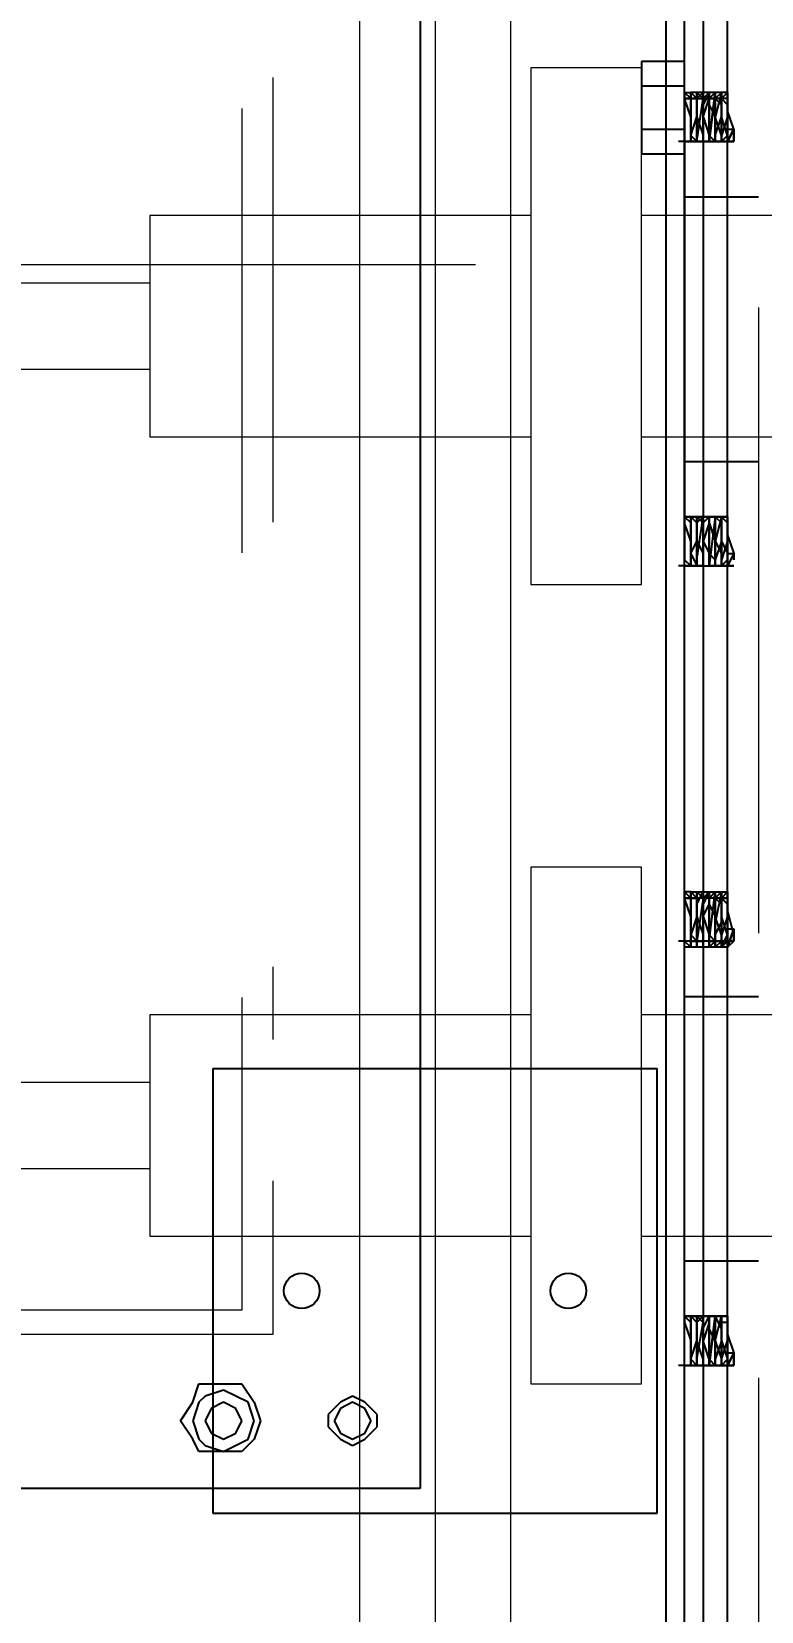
# Model space of a CAD drawing. Header units: metres. Extents: x 529524 to 529977, y 2674144 to 2674419.
# Drawn here: x 529756.6925 to 529756.8567, y 2674299.6794 to 2674300.0347 of the extents above; entities that cross this region are included whole.
import ezdxf

# ---------------------------------------------------------------- set-up
doc = ezdxf.new("R2010")
doc.units = ezdxf.units.M
doc.linetypes.add('CENTER2', pattern=[1.125, 0.75, -0.125, 0.125, -0.125])
doc.linetypes.add('PDF_IMPORT', pattern=[1, 0.8, -0.2])
doc.layers.add('IDT', color=7, linetype='Continuous')
doc.layers.add('MMS Block Numbering', color=7, linetype='Continuous')
doc.styles.add('Adani Regular', font='Adani Regular.ttf')

# ---------------------------------------------------------------- blocks, each defined once
blk = doc.blocks.new('IDT')
at = {"layer": 'IDT', "color": 0, "linetype": 'CENTER2', "lineweight": 0, "ltscale": 500}
blk.add_line((16.70803310315731, 10.36062258859727), (16.70803310315731, 14.23018017940024), dxfattribs=at)
blk.add_line((16.70803310315731, 10.36062258859727), (16.70803310315731, 14.23018017940024), dxfattribs=at)
at = {"layer": 'IDT', "color": 0, "lineweight": 0}
for p, q in [((16.72503310315713, 10.36062258859727), (16.72503310315713, 14.23018017940024)), ((16.72503310315713, 10.36062258859727), (16.72503310315713, 14.23018017940024)), ((16.69103310315748, 10.36062258859727), (16.69103310315748, 13.10362258859652)), ((16.69103310315748, 10.36062258859727), (16.69103310315748, 13.10362258859652))]:
    blk.add_line(p, q, dxfattribs=at)
at = {"layer": 'IDT', "color": 0, "lineweight": 25}
for p, q in [((16.64220870293528, 13.75164378777674), (16.64220870293528, 12.43073513703428)), ((16.64774130461345, 12.43073513703428), (16.64774130461345, 13.75164378777674)), ((16.65604020713116, 13.75164378777674), (16.65604020713116, 12.43073513703428)), ((16.6560406681813, 13.75164378777674), (16.6560406681813, 12.43073513703428)), ((16.6518907558723, 13.63684230294791), (16.6518907558723, 12.66172125711171)), ((16.71136622391649, 12.50127580843525), (16.71136622391649, 13.05176967544628)), ((16.71136622391649, 13.05176967544628), (16.95065124651163, 13.05176967544628)), ((16.74871128524617, 13.04070447208926), (16.75147758608571, 13.04347077292834)), ((16.75562703734457, 13.04347077292834), (16.75009443566594, 13.04070447208926)), ((16.75147758608571, 13.04347077292834), (16.75562703734457, 13.04347077292834)), ((16.75977648860342, 13.0420876225088), (16.75562703734457, 13.04347077292834)), ((16.75562703734457, 13.04347077292834), (16.76115963902274, 13.04347077292834)), ((16.76115963902274, 13.04347077292834), (16.76254278944251, 13.04070447208926)), ((16.72381457769305, 13.04070447208926), (16.72104827685396, 13.03793817124995)), ((16.72381457769305, 13.04070447208926), (16.72104827685396, 13.03793817124995)), ((16.72658087853213, 13.0420876225088), (16.72381457769305, 13.04070447208926)), ((16.72658087853213, 13.0420876225088), (16.72381457769305, 13.04070447208926)), ((16.72658087853213, 13.04070447208926), (16.72381457769305, 13.03932132166949)), ((16.72658087853213, 13.04070447208926), (16.72381457769305, 13.03932132166949)), ((16.72934717937167, 13.04070447208926), (16.72658087853213, 13.0420876225088)), ((16.72934717937167, 13.04070447208926), (16.72658087853213, 13.0420876225088)), ((16.72934717937167, 13.03932132166949), (16.72658087853213, 13.04070447208926)), ((16.72934717937167, 13.03932132166949), (16.72658087853213, 13.04070447208926)), ((16.73211348021076, 13.03793817124995), (16.72934717937167, 13.04070447208926)), ((16.73211348021076, 13.03793817124995), (16.72934717937167, 13.04070447208926)), ((16.7473281348264, 13.03655502083041), (16.74871128524617, 13.04070447208926)), ((16.75009443566594, 13.04070447208926), (16.74871128524617, 13.03655502083041)), ((16.75562703734457, 13.04070447208926), (16.75286073650503, 13.03932132166949)), ((16.75562703734457, 13.04070447208926), (16.75286073650503, 13.03932132166949)), ((16.75839333818365, 13.03932132166949), (16.75562703734457, 13.04070447208926)), ((16.75839333818365, 13.03932132166949), (16.75562703734457, 13.04070447208926)), ((16.76115963902274, 13.04070447208926), (16.75977648860342, 13.0420876225088)), ((16.76254278944251, 13.03655502083041), (16.76115963902274, 13.04070447208926)), ((16.76254278944251, 13.04070447208926), (16.76530909028159, 13.03655502083041)), ((16.72104827685396, 13.03793817124995), (16.72104827685396, 13.03517187041064)), ((16.72104827685396, 13.03793817124995), (16.72104827685396, 13.03517187041064)), ((16.72381457769305, 13.03932132166949), (16.72243142727328, 13.03655502083041)), ((16.72381457769305, 13.03932132166949), (16.72243142727328, 13.03655502083041)), ((16.72243142727328, 13.03655502083041), (16.72381457769305, 13.03378871999109)), ((16.72243142727328, 13.03655502083041), (16.72381457769305, 13.03378871999109)), ((16.73073032979099, 13.03655502083041), (16.72934717937167, 13.03932132166949)), ((16.73073032979099, 13.03655502083041), (16.72934717937167, 13.03932132166949)), ((16.72934717937167, 13.03378871999109), (16.73073032979099, 13.03655502083041)), ((16.72934717937167, 13.03378871999109), (16.73073032979099, 13.03655502083041)), ((16.73211348021076, 13.03517187041064), (16.73211348021076, 13.03793817124995)), ((16.73211348021076, 13.03517187041064), (16.73211348021076, 13.03793817124995)), ((16.74871128524617, 13.03240556957132), (16.7473281348264, 13.03655502083041)), ((16.74871128524617, 13.03655502083041), (16.75009443566594, 13.03240556957132)), ((16.75286073650503, 13.03932132166949), (16.75147758608571, 13.03655502083041)), ((16.75286073650503, 13.03932132166949), (16.75147758608571, 13.03655502083041)), ((16.75147758608571, 13.03655502083041), (16.75286073650503, 13.03378871999109)), ((16.75147758608571, 13.03655502083041), (16.75286073650503, 13.03378871999109)), ((16.75977648860342, 13.03655502083041), (16.75839333818365, 13.03932132166949)), ((16.75977648860342, 13.03655502083041), (16.75839333818365, 13.03932132166949)), ((16.75839333818365, 13.03378871999109), (16.75977648860342, 13.03655502083041)), ((16.75839333818365, 13.03378871999109), (16.75977648860342, 13.03655502083041)), ((16.76115963902274, 13.03240556957132), (16.76254278944251, 13.03655502083041)), ((16.76530909028159, 13.03655502083041), (16.76254278944251, 13.03240556957132)), ((16.72104827685396, 13.03517187041064), (16.72381457769305, 13.03240556957132)), ((16.72104827685396, 13.03517187041064), (16.72381457769305, 13.03240556957132)), ((16.72381457769305, 13.03378871999109), (16.72658087853213, 13.03240556957132)), ((16.72381457769305, 13.03378871999109), (16.72658087853213, 13.03240556957132)), ((16.72658087853213, 13.03240556957132), (16.72934717937167, 13.03378871999109)), ((16.72658087853213, 13.03240556957132), (16.72934717937167, 13.03378871999109)), ((16.72934717937167, 13.03240556957132), (16.73211348021076, 13.03517187041064)), ((16.72934717937167, 13.03240556957132), (16.73211348021076, 13.03517187041064)), ((16.75286073650503, 13.03378871999109), (16.75562703734457, 13.03240556957132)), ((16.75286073650503, 13.03378871999109), (16.75562703734457, 13.03240556957132)), ((16.75562703734457, 13.03240556957132), (16.75839333818365, 13.03378871999109)), ((16.75562703734457, 13.03240556957132), (16.75839333818365, 13.03378871999109)), ((16.6518907558723, 13.03102241915178), (16.6518907558723, 13.02134036621453)), ((16.72381457769305, 13.03240556957132), (16.72658087853213, 13.03102241915178)), ((16.72381457769305, 13.03240556957132), (16.72658087853213, 13.03102241915178)), ((16.72658087853213, 13.03102241915178), (16.72934717937167, 13.03240556957132)), ((16.72658087853213, 13.03102241915178), (16.72934717937167, 13.03240556957132)), ((16.75147758608571, 13.02825611831247), (16.74871128524617, 13.03240556957132)), ((16.75009443566594, 13.03240556957132), (16.75562703734457, 13.02963926873224)), ((16.75562703734457, 13.02963926873224), (16.75977648860342, 13.03102241915178)), ((16.75977648860342, 13.03102241915178), (16.76115963902274, 13.03240556957132)), ((16.76254278944251, 13.03240556957132), (16.76115963902274, 13.02825611831247)), ((16.75562703734457, 13.02825611831247), (16.75147758608571, 13.02825611831247)), ((16.76115963902274, 13.02825611831247), (16.75562703734457, 13.02825611831247)), ((16.64635815419413, 13.02410666705362), (16.64082555251551, 13.02410666705362)), ((16.64082555251551, 13.02410666705362), (16.64220870293528, 13.02410666705362)), ((16.64220870293528, 13.02410666705362), (16.64082555251551, 13.02134036621453)), ((16.64082555251551, 13.02134036621453), (16.64082555251551, 13.02410666705362)), ((16.64082555251551, 13.02410666705362), (16.64082555251551, 13.02134036621453)), ((16.64082555251551, 13.02134036621453), (16.64220870293528, 13.02410666705362)), ((16.64359185335459, 13.02410666705362), (16.64220870293528, 13.02410666705362)), ((16.64220870293528, 13.02410666705362), (16.64635815419413, 13.02410666705362)), ((16.64220870293528, 13.0130414636966), (16.64220870293528, 13.02410666705362)), ((16.64220870293528, 13.02410666705362), (16.64220870293528, 13.01442461411636)), ((16.64220870293528, 13.0130414636966), (16.64220870293528, 13.02410666705362)), ((16.64220870293528, 13.02272351663407), (16.64220870293528, 13.02410666705362)), ((16.64220870293528, 13.02410666705362), (16.64220870293528, 13.01442461411636)), ((16.64220870293528, 13.02410666705362), (16.64220870293528, 13.0130414636966)), ((16.64220870293528, 13.02272351663407), (16.64359185335459, 13.02410666705362)), ((16.64359185335459, 13.02410666705362), (16.64220870293528, 13.02410666705362)), ((16.64220870293528, 13.02410666705362), (16.64359185335459, 13.02410666705362)), ((16.64359185335459, 13.02272351663407), (16.64220870293528, 13.01857406537522)), ((16.64359185335459, 13.01857406537522), (16.64220870293528, 13.02272351663407)), ((16.64220870293528, 13.0130414636966), (16.64220870293528, 13.02272351663407)), ((16.64497500377436, 13.02410666705362), (16.64359185335459, 13.02410666705362)), ((16.64359185335459, 13.01442461411636), (16.64359185335459, 13.02410666705362)), ((16.64359185335459, 13.02410666705362), (16.64359185335459, 13.01580776453591)), ((16.64359185335459, 13.0130414636966), (16.64359185335459, 13.02410666705362)), ((16.64359185335459, 13.02410666705362), (16.64359185335459, 13.02272351663407)), ((16.64359185335459, 13.02272351663407), (16.64359185335459, 13.02410666705362)), ((16.64359185335459, 13.02410666705362), (16.64359185335459, 13.01442461411636)), ((16.64359185335459, 13.02410666705362), (16.64359185335459, 13.0130414636966)), ((16.64497500377436, 13.02410666705362), (16.64359185335459, 13.02410666705362)), ((16.64359185335459, 13.02410666705362), (16.64497500377436, 13.02410666705362)), ((16.64497500377436, 13.01857406537522), (16.64359185335459, 13.02272351663407)), ((16.64359185335459, 13.01857406537522), (16.64497500377436, 13.02272351663407)), ((16.64635815419413, 13.02410666705362), (16.64497500377436, 13.02410666705362)), ((16.64497500377436, 13.0130414636966), (16.64497500377436, 13.02410666705362)), ((16.64497500377436, 13.02410666705362), (16.64497500377436, 13.01857406537522)), ((16.64635815419413, 13.02410666705362), (16.64497500377436, 13.0130414636966)), ((16.64497500377436, 13.0130414636966), (16.64497500377436, 13.02410666705362)), ((16.64497500377436, 13.02410666705362), (16.64497500377436, 13.01857406537522)), ((16.64635815419413, 13.02272351663407), (16.64497500377436, 13.02410666705362)), ((16.64497500377436, 13.02410666705362), (16.64497500377436, 13.01442461411636)), ((16.64497500377436, 13.02272351663407), (16.64497500377436, 13.02410666705362)), ((16.64497500377436, 13.02410666705362), (16.64497500377436, 13.0130414636966)), ((16.64497500377436, 13.0130414636966), (16.64635815419413, 13.02410666705362)), ((16.64635815419413, 13.02410666705362), (16.64497500377436, 13.02410666705362)), ((16.64497500377436, 13.02410666705362), (16.64635815419413, 13.02410666705362)), ((16.65050760545299, 13.02410666705362), (16.64635815419413, 13.02410666705362)), ((16.64635815419413, 13.01442461411636), (16.64635815419413, 13.02410666705362)), ((16.64635815419413, 13.02410666705362), (16.64635815419413, 13.02272351663407)), ((16.64635815419413, 13.0130414636966), (16.64635815419413, 13.02410666705362)), ((16.64635815419413, 13.02410666705362), (16.64635815419413, 13.0130414636966)), ((16.64774130461345, 13.02410666705362), (16.64635815419413, 13.02410666705362)), ((16.64635815419413, 13.02410666705362), (16.64774130461345, 13.02410666705362)), ((16.64635815419413, 13.02272351663407), (16.64774130461345, 13.01857406537522)), ((16.64635815419413, 13.02272351663407), (16.64635815419413, 13.01442461411636)), ((16.64635815419413, 13.01442461411636), (16.64635815419413, 13.02272351663407)), ((16.64774130461345, 13.01442461411636), (16.64774130461345, 13.02410666705362)), ((16.64774130461345, 13.02410666705362), (16.64774130461345, 13.02272351663407)), ((16.64774130461345, 13.0130414636966), (16.64774130461345, 13.02410666705362)), ((16.64774130461345, 13.02410666705362), (16.64912445503322, 13.02410666705362)), ((16.64774130461345, 13.01442461411636), (16.64774130461345, 13.02410666705362)), ((16.64774130461345, 13.02410666705362), (16.64774130461345, 13.01580776453591)), ((16.64774130461345, 13.01857406537522), (16.64774130461345, 13.02410666705362)), ((16.64774130461345, 13.02410666705362), (16.64774130461345, 13.0130414636966)), ((16.64912445503322, 13.02410666705362), (16.64774130461345, 13.02410666705362)), ((16.64774130461345, 13.02410666705362), (16.64912445503322, 13.02410666705362)), ((16.64774130461345, 13.02410666705362), (16.64912445503322, 13.02410666705362)), ((16.64912445503322, 13.02272351663407), (16.64774130461345, 13.01442461411636)), ((16.64774130461345, 13.02272351663407), (16.64912445503322, 13.01857406537522)), ((16.64912445503322, 13.0130414636966), (16.64912445503322, 13.02410666705362)), ((16.64912445503322, 13.02410666705362), (16.65050760545299, 13.02410666705362)), ((16.64912445503322, 13.02410666705362), (16.65050760545299, 13.02410666705362)), ((16.64912445503322, 13.01442461411636), (16.64912445503322, 13.02410666705362)), ((16.64912445503322, 13.02410666705362), (16.64912445503322, 13.0130414636966)), ((16.64912445503322, 13.01442461411636), (16.64912445503322, 13.02410666705362)), ((16.64912445503322, 13.02410666705362), (16.64912445503322, 13.0130414636966)), ((16.64912445503322, 13.0130414636966), (16.64912445503322, 13.02410666705362)), ((16.64912445503322, 13.02410666705362), (16.65050760545299, 13.02272351663407)), ((16.65050760545299, 13.02410666705362), (16.64912445503322, 13.02410666705362)), ((16.64912445503322, 13.02410666705362), (16.65050760545299, 13.02410666705362)), ((16.65050760545299, 13.02272351663407), (16.64912445503322, 13.01857406537522)), ((16.65050760545299, 13.01442461411636), (16.65050760545299, 13.02410666705362)), ((16.65050760545299, 13.02410666705362), (16.65050760545299, 13.0130414636966)), ((16.65050760545299, 13.0130414636966), (16.65050760545299, 13.02410666705362)), ((16.65050760545299, 13.02410666705362), (16.65050760545299, 13.02272351663407)), ((16.65050760545299, 13.02410666705362), (16.6518907558723, 13.02410666705362)), ((16.6518907558723, 13.02410666705362), (16.65050760545299, 13.02410666705362)), ((16.65050760545299, 13.02410666705362), (16.6518907558723, 13.02410666705362)), ((16.65050760545299, 13.01857406537522), (16.65050760545299, 13.02410666705362)), ((16.65050760545299, 13.02410666705362), (16.65050760545299, 13.0130414636966)), ((16.65050760545299, 13.01442461411636), (16.65050760545299, 13.02410666705362)), ((16.65050760545299, 13.02410666705362), (16.6518907558723, 13.02410666705362)), ((16.65050760545299, 13.02272351663407), (16.65050760545299, 13.01442461411636)), ((16.6518907558723, 13.02410666705362), (16.6518907558723, 13.0130414636966)), ((16.6518907558723, 13.02410666705362), (16.65327390629207, 13.02410666705362)), ((16.64082555251551, 13.02134036621453), (16.64220870293528, 13.02134036621453)), ((16.64220870293528, 13.01719091495545), (16.64082555251551, 13.02134036621453)), ((16.64220870293528, 13.01857406537522), (16.64220870293528, 13.0130414636966)), ((16.64497500377436, 13.01857406537522), (16.64359185335459, 13.0130414636966)), ((16.64359185335459, 13.01442461411636), (16.64359185335459, 13.01857406537522)), ((16.64359185335459, 13.0130414636966), (16.64359185335459, 13.01857406537522)), ((16.64497500377436, 13.01857406537522), (16.64635815419413, 13.01580776453591)), ((16.64497500377436, 13.0130414636966), (16.64497500377436, 13.01857406537522)), ((16.64635815419413, 13.01442461411636), (16.64774130461345, 13.01857406537522)), ((16.64774130461345, 13.01857406537522), (16.64774130461345, 13.0130414636966)), ((16.64912445503322, 13.01857406537522), (16.64912445503322, 13.0130414636966)), ((16.64912445503322, 13.01857406537522), (16.64912445503322, 13.01442461411636)), ((16.6518907558723, 13.01442461411636), (16.65050760545299, 13.01857406537522)), ((16.6518907558723, 13.02134036621453), (16.6518907558723, 12.92175353600135)), ((16.64220870293528, 13.01442461411636), (16.64220870293528, 13.01719091495545)), ((16.64359185335459, 13.01580776453591), (16.64497500377436, 13.0130414636966)), ((16.64635815419413, 13.01580776453591), (16.64635815419413, 13.01442461411636)), ((16.64774130461345, 13.01580776453591), (16.64635815419413, 13.0130414636966)), ((16.64220870293528, 13.01442461411636), (16.64220870293528, 13.0130414636966)), ((16.64220870293528, 13.01442461411636), (16.64359185335459, 13.01442461411636)), ((16.65050760545299, 13.0130414636966), (16.64220870293528, 13.0130414636966)), ((16.64774130461345, 13.0130414636966), (16.64220870293528, 13.0130414636966)), ((16.64220870293528, 13.0130414636966), (16.64359185335459, 13.0130414636966)), ((16.64359185335459, 13.0130414636966), (16.64359185335459, 13.01442461411636)), ((16.64359185335459, 13.0130414636966), (16.64497500377436, 13.0130414636966)), ((16.64497500377436, 13.0130414636966), (16.64359185335459, 13.0130414636966)), ((16.64497500377436, 13.01442461411636), (16.64497500377436, 13.0130414636966)), ((16.64497500377436, 13.0130414636966), (16.64635815419413, 13.0130414636966)), ((16.64635815419413, 13.0130414636966), (16.64497500377436, 13.0130414636966)), ((16.64635815419413, 13.01442461411636), (16.64635815419413, 13.0130414636966)), ((16.64635815419413, 13.0130414636966), (16.64635815419413, 13.01442461411636)), ((16.64635815419413, 13.0130414636966), (16.64774130461345, 13.0130414636966)), ((16.64774130461345, 13.0130414636966), (16.64635815419413, 13.0130414636966)), ((16.64912445503322, 13.0130414636966), (16.64774130461345, 13.01442461411636)), ((16.64774130461345, 13.01442461411636), (16.64774130461345, 13.0130414636966)), ((16.64774130461345, 13.0130414636966), (16.64912445503322, 13.01442461411636)), ((16.64774130461345, 13.0130414636966), (16.65050760545299, 13.0130414636966)), ((16.64912445503322, 13.0130414636966), (16.64774130461345, 13.0130414636966)), ((16.64912445503322, 13.01442461411636), (16.64912445503322, 13.0130414636966)), ((16.65050760545299, 13.0130414636966), (16.64912445503322, 13.01442461411636)), ((16.64912445503322, 13.0130414636966), (16.65050760545299, 13.0130414636966)), ((16.65050760545299, 13.0130414636966), (16.64912445503322, 13.0130414636966)), ((16.65050760545299, 13.01442461411636), (16.6518907558723, 13.0130414636966)), ((16.6518907558723, 13.0130414636966), (16.65050760545299, 13.01442461411636)), ((16.6518907558723, 13.0130414636966), (16.65050760545299, 13.0130414636966)), ((16.65050760545299, 13.0130414636966), (16.6518907558723, 13.0130414636966)), ((16.65050760545299, 13.0130414636966), (16.6518907558723, 13.0130414636966)), ((16.6518907558723, 13.0130414636966), (16.65050760545299, 13.0130414636966)), ((16.6518907558723, 13.0130414636966), (16.6518907558723, 13.01442461411636)), ((16.6518907558723, 13.00059310992003), (16.63529295083688, 13.00059310992003)), ((16.6518907558723, 12.94111764187608), (16.63529295083688, 12.94111764187608)), ((16.64082555251551, 12.9259029872602), (16.64220870293528, 12.93005243851906)), ((16.64220870293528, 12.93005243851906), (16.64082555251551, 12.9259029872602)), ((16.64220870293528, 12.93005243851906), (16.64082555251551, 12.92866928809951)), ((16.64220870293528, 12.93005243851906), (16.64220870293528, 12.91760408474249)), ((16.64359185335459, 12.93005243851906), (16.64220870293528, 12.92728613767997)), ((16.64220870293528, 12.91760408474249), (16.64220870293528, 12.93005243851906)), ((16.64220870293528, 12.93005243851906), (16.64359185335459, 12.93005243851906)), ((16.64359185335459, 12.93005243851906), (16.64220870293528, 12.92866928809951)), ((16.64220870293528, 12.92866928809951), (16.64220870293528, 12.93005243851906)), ((16.64359185335459, 12.92728613767997), (16.64359185335459, 12.93005243851906)), ((16.64359185335459, 12.93005243851906), (16.64359185335459, 12.91760408474249)), ((16.64359185335459, 12.91760408474249), (16.64359185335459, 12.93005243851906)), ((16.64359185335459, 12.93005243851906), (16.64497500377436, 12.93005243851906)), ((16.64497500377436, 12.93005243851906), (16.64359185335459, 12.92866928809951)), ((16.64359185335459, 12.92866928809951), (16.64359185335459, 12.93005243851906)), ((16.64497500377436, 12.91760408474249), (16.64497500377436, 12.93005243851906)), ((16.64497500377436, 12.93005243851906), (16.64497500377436, 12.92866928809951)), ((16.64497500377436, 12.92866928809951), (16.64635815419413, 12.93005243851906)), ((16.64497500377436, 12.93005243851906), (16.64635815419413, 12.93005243851906)), ((16.64497500377436, 12.91760408474249), (16.64497500377436, 12.93005243851906)), ((16.64635815419413, 12.91760408474249), (16.64635815419413, 12.93005243851906)), ((16.64635815419413, 12.93005243851906), (16.64635815419413, 12.91760408474249)), ((16.64635815419413, 12.93005243851906), (16.64635815419413, 12.92866928809951)), ((16.64635815419413, 12.93005243851906), (16.64774130461345, 12.93005243851906)), ((16.64774130461345, 12.93005243851906), (16.64774130461345, 12.92866928809951)), ((16.64774130461345, 12.9203703855818), (16.64774130461345, 12.93005243851906)), ((16.64774130461345, 12.93005243851906), (16.64774130461345, 12.91898723516204)), ((16.64774130461345, 12.91760408474249), (16.64774130461345, 12.93005243851906)), ((16.64774130461345, 12.93005243851906), (16.64774130461345, 12.92866928809951)), ((16.64774130461345, 12.93005243851906), (16.64912445503322, 12.93005243851906)), ((16.64912445503322, 12.91760408474249), (16.64912445503322, 12.93005243851906)), ((16.64912445503322, 12.93005243851906), (16.64912445503322, 12.91898723516204)), ((16.64912445503322, 12.91760408474249), (16.64912445503322, 12.93005243851906)), ((16.64912445503322, 12.93005243851906), (16.64912445503322, 12.9203703855818)), ((16.64912445503322, 12.93005243851906), (16.64912445503322, 12.92866928809951)), ((16.64912445503322, 12.92866928809951), (16.64912445503322, 12.93005243851906)), ((16.64912445503322, 12.93005243851906), (16.65050760545299, 12.93005243851906)), ((16.65050760545299, 12.91898723516204), (16.65050760545299, 12.93005243851906)), ((16.65050760545299, 12.93005243851906), (16.65050760545299, 12.91760408474249)), ((16.65050760545299, 12.91760408474249), (16.65050760545299, 12.93005243851906)), ((16.65050760545299, 12.93005243851906), (16.65050760545299, 12.92313668642112)), ((16.6518907558723, 12.92866928809951), (16.65050760545299, 12.93005243851906)), ((16.65050760545299, 12.93005243851906), (16.65050760545299, 12.92866928809951)), ((16.65050760545299, 12.93005243851906), (16.6518907558723, 12.93005243851906)), ((16.64082555251551, 12.9259029872602), (16.64082555251551, 12.92866928809951)), ((16.64082555251551, 12.92866928809951), (16.64082555251551, 12.92728613767997)), ((16.64082555251551, 12.92866928809951), (16.64220870293528, 12.92866928809951)), ((16.64082555251551, 12.92728613767997), (16.64220870293528, 12.92175353600135)), ((16.64220870293528, 12.9203703855818), (16.64220870293528, 12.92866928809951)), ((16.64220870293528, 12.92866928809951), (16.64220870293528, 12.91898723516204)), ((16.64220870293528, 12.91898723516204), (16.64220870293528, 12.92866928809951)), ((16.64220870293528, 12.92866928809951), (16.64220870293528, 12.92728613767997)), ((16.64220870293528, 12.92866928809951), (16.64359185335459, 12.92866928809951)), ((16.64635815419413, 12.92866928809951), (16.64220870293528, 12.92866928809951)), ((16.64220870293528, 12.92313668642112), (16.64359185335459, 12.92728613767997)), ((16.64220870293528, 12.92728613767997), (16.64220870293528, 12.91760408474249)), ((16.64220870293528, 12.92728613767997), (16.64359185335459, 12.92313668642112)), ((16.64359185335459, 12.9203703855818), (16.64359185335459, 12.92866928809951)), ((16.64359185335459, 12.92866928809951), (16.64359185335459, 12.91898723516204)), ((16.64359185335459, 12.91898723516204), (16.64359185335459, 12.92866928809951)), ((16.64359185335459, 12.92866928809951), (16.64359185335459, 12.92728613767997)), ((16.64359185335459, 12.92866928809951), (16.64497500377436, 12.92866928809951)), ((16.64497500377436, 12.92728613767997), (16.64359185335459, 12.92451983684066)), ((16.64359185335459, 12.92728613767997), (16.64497500377436, 12.92313668642112)), ((16.64497500377436, 12.92451983684066), (16.64497500377436, 12.92866928809951)), ((16.64497500377436, 12.92866928809951), (16.64497500377436, 12.92728613767997)), ((16.64497500377436, 12.92313668642112), (16.64497500377436, 12.92866928809951)), ((16.64497500377436, 12.92866928809951), (16.64497500377436, 12.91898723516204)), ((16.64635815419413, 12.92866928809951), (16.64497500377436, 12.91760408474249)), ((16.64497500377436, 12.91898723516204), (16.64497500377436, 12.92866928809951)), ((16.64497500377436, 12.92866928809951), (16.64635815419413, 12.92728613767997)), ((16.64635815419413, 12.92866928809951), (16.64497500377436, 12.91760408474249)), ((16.64497500377436, 12.92866928809951), (16.64635815419413, 12.92866928809951)), ((16.64635815419413, 12.92728613767997), (16.64635815419413, 12.92866928809951)), ((16.64635815419413, 12.92866928809951), (16.64635815419413, 12.91898723516204)), ((16.64635815419413, 12.91898723516204), (16.64635815419413, 12.92866928809951)), ((16.64635815419413, 12.92866928809951), (16.65050760545299, 12.92866928809951)), ((16.64774130461345, 12.92313668642112), (16.64635815419413, 12.92728613767997)), ((16.64635815419413, 12.92728613767997), (16.64635815419413, 12.91898723516204)), ((16.64774130461345, 12.92866928809951), (16.64774130461345, 12.91898723516204)), ((16.64774130461345, 12.91898723516204), (16.64912445503322, 12.92866928809951)), ((16.64774130461345, 12.92866928809951), (16.64774130461345, 12.92313668642112)), ((16.64774130461345, 12.92728613767997), (16.64774130461345, 12.92866928809951)), ((16.64774130461345, 12.92866928809951), (16.64774130461345, 12.91898723516204)), ((16.64912445503322, 12.92866928809951), (16.64774130461345, 12.92866928809951)), ((16.64912445503322, 12.92313668642112), (16.64774130461345, 12.92728613767997)), ((16.64912445503322, 12.92866928809951), (16.64912445503322, 12.91898723516204)), ((16.65050760545299, 12.92728613767997), (16.64912445503322, 12.92866928809951)), ((16.64912445503322, 12.92866928809951), (16.64912445503322, 12.91898723516204)), ((16.65050760545299, 12.92866928809951), (16.64912445503322, 12.92866928809951)), ((16.64912445503322, 12.92313668642112), (16.65050760545299, 12.92728613767997)), ((16.65050760545299, 12.92728613767997), (16.65050760545299, 12.92866928809951)), ((16.65050760545299, 12.92866928809951), (16.65050760545299, 12.91898723516204)), ((16.65050760545299, 12.92866928809951), (16.65050760545299, 12.91898723516204)), ((16.65050760545299, 12.92866928809951), (16.6518907558723, 12.92866928809951)), ((16.65050760545299, 12.91898723516204), (16.65050760545299, 12.92728613767997)), ((16.6518907558723, 12.91898723516204), (16.6518907558723, 12.92866928809951)), ((16.6518907558723, 12.92866928809951), (16.65327390629207, 12.92866928809951)), ((16.64220870293528, 12.9259029872602), (16.64082555251551, 12.9259029872602)), ((16.64220870293528, 12.91760408474249), (16.64220870293528, 12.92313668642112)), ((16.64359185335459, 12.91760408474249), (16.64497500377436, 12.92451983684066)), ((16.64359185335459, 12.92451983684066), (16.64359185335459, 12.91760408474249)), ((16.64359185335459, 12.92313668642112), (16.64359185335459, 12.91898723516204)), ((16.64635815419413, 12.9203703855818), (16.64497500377436, 12.92313668642112)), ((16.64497500377436, 12.92313668642112), (16.64497500377436, 12.91898723516204)), ((16.64774130461345, 12.92313668642112), (16.64635815419413, 12.9203703855818)), ((16.64774130461345, 12.91898723516204), (16.64774130461345, 12.92313668642112)), ((16.64912445503322, 12.91898723516204), (16.64912445503322, 12.92313668642112)), ((16.64912445503322, 12.91898723516204), (16.64912445503322, 12.92313668642112)), ((16.65050760545299, 12.92313668642112), (16.6518907558723, 12.91898723516204)), ((16.64220870293528, 12.92175353600135), (16.64220870293528, 12.91898723516204)), ((16.64359185335459, 12.91898723516204), (16.64220870293528, 12.9203703855818)), ((16.64497500377436, 12.91898723516204), (16.64359185335459, 12.9203703855818)), ((16.64635815419413, 12.9203703855818), (16.64635815419413, 12.91760408474249)), ((16.64635815419413, 12.91760408474249), (16.64774130461345, 12.9203703855818)), ((16.64635815419413, 12.91898723516204), (16.64635815419413, 12.9203703855818)), ((16.64912445503322, 12.9203703855818), (16.64774130461345, 12.91760408474249)), ((16.64220870293528, 12.91898723516204), (16.65050760545299, 12.91898723516204)), ((16.64220870293528, 12.91760408474249), (16.64359185335459, 12.91898723516204)), ((16.64359185335459, 12.91898723516204), (16.64220870293528, 12.91898723516204)), ((16.64359185335459, 12.91760408474249), (16.64220870293528, 12.91760408474249)), ((16.64497500377436, 12.91898723516204), (16.64359185335459, 12.91898723516204)), ((16.64359185335459, 12.91898723516204), (16.64497500377436, 12.91898723516204)), ((16.64359185335459, 12.91760408474249), (16.64497500377436, 12.91898723516204)), ((16.64497500377436, 12.91760408474249), (16.64359185335459, 12.91760408474249)), ((16.64497500377436, 12.91898723516204), (16.64635815419413, 12.91898723516204)), ((16.64497500377436, 12.91760408474249), (16.64635815419413, 12.91898723516204)), ((16.64497500377436, 12.91898723516204), (16.64635815419413, 12.91898723516204)), ((16.64635815419413, 12.91760408474249), (16.64497500377436, 12.91760408474249)), ((16.64635815419413, 12.91898723516204), (16.64774130461345, 12.91898723516204)), ((16.64635815419413, 12.91760408474249), (16.64774130461345, 12.91898723516204)), ((16.64635815419413, 12.91898723516204), (16.64774130461345, 12.91898723516204)), ((16.64774130461345, 12.91760408474249), (16.64635815419413, 12.91760408474249)), ((16.64774130461345, 12.91898723516204), (16.64912445503322, 12.91760408474249)), ((16.64774130461345, 12.91898723516204), (16.64912445503322, 12.91898723516204)), ((16.64774130461345, 12.91898723516204), (16.64912445503322, 12.91898723516204)), ((16.65050760545299, 12.91760408474249), (16.64774130461345, 12.91760408474249)), ((16.64912445503322, 12.91898723516204), (16.65050760545299, 12.91760408474249)), ((16.65050760545299, 12.91898723516204), (16.64912445503322, 12.91898723516204)), ((16.64912445503322, 12.91898723516204), (16.64912445503322, 12.91760408474249)), ((16.64912445503322, 12.91898723516204), (16.65050760545299, 12.91898723516204)), ((16.65050760545299, 12.91898723516204), (16.65050760545299, 12.91760408474249)), ((16.6518907558723, 12.91760408474249), (16.65050760545299, 12.91898723516204)), ((16.65050760545299, 12.91760408474249), (16.65050760545299, 12.91898723516204)), ((16.65050760545299, 12.91898723516204), (16.6518907558723, 12.91898723516204)), ((16.65050760545299, 12.91898723516204), (16.6518907558723, 12.91898723516204)), ((16.6518907558723, 12.91898723516204), (16.65050760545299, 12.91898723516204)), ((16.65050760545299, 12.91760408474249), (16.6518907558723, 12.91760408474249)), ((16.6518907558723, 12.91898723516204), (16.6518907558723, 12.91760408474249)), ((16.6518907558723, 12.91760408474249), (16.6518907558723, 12.91898723516204)), ((16.64082555251551, 12.84153081166312), (16.64220870293528, 12.84429711250243)), ((16.64220870293528, 12.84429711250243), (16.64082555251551, 12.84429711250243)), ((16.64082555251551, 12.84429711250243), (16.64635815419413, 12.84429711250243)), ((16.64082555251551, 12.84153081166312), (16.64220870293528, 12.84429711250243)), ((16.64082555251551, 12.84153081166312), (16.64082555251551, 12.84291396208266)), ((16.64082555251551, 12.84291396208266), (16.64082555251551, 12.84153081166312)), ((16.64220870293528, 12.84153081166312), (16.64082555251551, 12.84153081166312)), ((16.64220870293528, 12.83738136040427), (16.64082555251551, 12.84153081166312)), ((16.64220870293528, 12.84429711250243), (16.64220870293528, 12.83323190914541)), ((16.64359185335459, 12.84429711250243), (16.64220870293528, 12.84429711250243)), ((16.64220870293528, 12.84429711250243), (16.64220870293528, 12.83323190914541)), ((16.64220870293528, 12.84291396208266), (16.64359185335459, 12.84429711250243)), ((16.64220870293528, 12.84291396208266), (16.64220870293528, 12.84429711250243)), ((16.64220870293528, 12.84429711250243), (16.64220870293528, 12.83323190914541)), ((16.64359185335459, 12.84429711250243), (16.64220870293528, 12.84429711250243)), ((16.64220870293528, 12.84429711250243), (16.64635815419413, 12.84429711250243)), ((16.64220870293528, 12.83876451082381), (16.64359185335459, 12.84291396208266)), ((16.64220870293528, 12.84153081166312), (16.64220870293528, 12.84291396208266)), ((16.64220870293528, 12.84291396208266), (16.64220870293528, 12.83461505956495)), ((16.64220870293528, 12.83323190914541), (16.64220870293528, 12.84291396208266)), ((16.64220870293528, 12.83461505956495), (16.64220870293528, 12.84291396208266)), ((16.64359185335459, 12.83876451082381), (16.64220870293528, 12.84153081166312)), ((16.64359185335459, 12.84291396208266), (16.64359185335459, 12.84429711250243)), ((16.64359185335459, 12.84429711250243), (16.64359185335459, 12.83323190914541)), ((16.64497500377436, 12.84429711250243), (16.64359185335459, 12.84429711250243)), ((16.64359185335459, 12.84429711250243), (16.64359185335459, 12.83323190914541)), ((16.64497500377436, 12.84429711250243), (16.64359185335459, 12.84429711250243)), ((16.64359185335459, 12.84291396208266), (16.64359185335459, 12.84429711250243)), ((16.64359185335459, 12.84153081166312), (16.64359185335459, 12.84291396208266)), ((16.64359185335459, 12.84291396208266), (16.64359185335459, 12.83323190914541)), ((16.64359185335459, 12.83876451082381), (16.64497500377436, 12.84291396208266)), ((16.64359185335459, 12.83461505956495), (16.64359185335459, 12.84291396208266)), ((16.64359185335459, 12.84291396208266), (16.64359185335459, 12.83323190914541)), ((16.64497500377436, 12.83876451082381), (16.64359185335459, 12.84153081166312)), ((16.64497500377436, 12.83876451082381), (16.64497500377436, 12.84429711250243)), ((16.64497500377436, 12.84429711250243), (16.64497500377436, 12.83323190914541)), ((16.64497500377436, 12.83323190914541), (16.64635815419413, 12.84429711250243)), ((16.64635815419413, 12.84429711250243), (16.64497500377436, 12.84429711250243)), ((16.64497500377436, 12.84291396208266), (16.64497500377436, 12.84429711250243)), ((16.64497500377436, 12.84429711250243), (16.64497500377436, 12.83323190914541)), ((16.64497500377436, 12.83323190914541), (16.64635815419413, 12.84429711250243)), ((16.64635815419413, 12.84429711250243), (16.64497500377436, 12.84429711250243)), ((16.64497500377436, 12.84291396208266), (16.64497500377436, 12.84429711250243)), ((16.64635815419413, 12.84153081166312), (16.64497500377436, 12.84291396208266)), ((16.64497500377436, 12.84291396208266), (16.64497500377436, 12.83323190914541)), ((16.64497500377436, 12.83876451082381), (16.64497500377436, 12.84291396208266)), ((16.64497500377436, 12.84291396208266), (16.64497500377436, 12.83323190914541)), ((16.64635815419413, 12.84429711250243), (16.64635815419413, 12.83323190914541)), ((16.65050760545299, 12.84429711250243), (16.64635815419413, 12.84429711250243)), ((16.64635815419413, 12.84429711250243), (16.64635815419413, 12.84291396208266)), ((16.64635815419413, 12.84429711250243), (16.64635815419413, 12.83323190914541)), ((16.64774130461345, 12.84429711250243), (16.64635815419413, 12.84429711250243)), ((16.64635815419413, 12.84291396208266), (16.64635815419413, 12.83323190914541)), ((16.64635815419413, 12.84153081166312), (16.64635815419413, 12.84291396208266)), ((16.64635815419413, 12.84291396208266), (16.64635815419413, 12.83323190914541)), ((16.64635815419413, 12.83323190914541), (16.64635815419413, 12.84153081166312)), ((16.64774130461345, 12.83876451082381), (16.64635815419413, 12.84153081166312)), ((16.64774130461345, 12.84291396208266), (16.64774130461345, 12.84429711250243)), ((16.64774130461345, 12.84429711250243), (16.64912445503322, 12.84429711250243)), ((16.64774130461345, 12.83461505956495), (16.64774130461345, 12.84429711250243)), ((16.64774130461345, 12.84429711250243), (16.64774130461345, 12.83461505956495)), ((16.64774130461345, 12.83876451082381), (16.64774130461345, 12.84429711250243)), ((16.64774130461345, 12.84429711250243), (16.64774130461345, 12.83323190914541)), ((16.64774130461345, 12.84429711250243), (16.64912445503322, 12.84429711250243)), ((16.64912445503322, 12.84429711250243), (16.64774130461345, 12.84429711250243)), ((16.64912445503322, 12.84291396208266), (16.64774130461345, 12.83323190914541)), ((16.64774130461345, 12.83323190914541), (16.64774130461345, 12.84291396208266)), ((16.64774130461345, 12.84153081166312), (16.64774130461345, 12.84291396208266)), ((16.64774130461345, 12.84291396208266), (16.64774130461345, 12.83323190914541)), ((16.64912445503322, 12.83876451082381), (16.64774130461345, 12.84153081166312)), ((16.64912445503322, 12.83323190914541), (16.64912445503322, 12.84429711250243)), ((16.64912445503322, 12.84429711250243), (16.64912445503322, 12.83461505956495)), ((16.64912445503322, 12.83461505956495), (16.64912445503322, 12.84429711250243)), ((16.64912445503322, 12.84429711250243), (16.64912445503322, 12.83323190914541)), ((16.65050760545299, 12.84153081166312), (16.64912445503322, 12.84429711250243)), ((16.64912445503322, 12.84429711250243), (16.64912445503322, 12.83323190914541)), ((16.64912445503322, 12.84429711250243), (16.65050760545299, 12.84429711250243)), ((16.65050760545299, 12.84429711250243), (16.64912445503322, 12.84429711250243)), ((16.64912445503322, 12.84291396208266), (16.64912445503322, 12.84429711250243)), ((16.64912445503322, 12.84429711250243), (16.65050760545299, 12.84429711250243)), ((16.64912445503322, 12.83323190914541), (16.64912445503322, 12.84291396208266)), ((16.65050760545299, 12.84153081166312), (16.64912445503322, 12.83876451082381)), ((16.65050760545299, 12.83461505956495), (16.65050760545299, 12.84429711250243)), ((16.65050760545299, 12.84429711250243), (16.65050760545299, 12.83323190914541)), ((16.65050760545299, 12.83323190914541), (16.65050760545299, 12.84429711250243)), ((16.65050760545299, 12.84429711250243), (16.65050760545299, 12.83876451082381)), ((16.6518907558723, 12.84291396208266), (16.65050760545299, 12.84429711250243)), ((16.65050760545299, 12.84429711250243), (16.6518907558723, 12.84429711250243)), ((16.6518907558723, 12.84429711250243), (16.65050760545299, 12.84429711250243)), ((16.65050760545299, 12.84429711250243), (16.6518907558723, 12.84429711250243)), ((16.65050760545299, 12.83323190914541), (16.65050760545299, 12.84291396208266)), ((16.65050760545299, 12.84291396208266), (16.65050760545299, 12.84153081166312)), ((16.65050760545299, 12.84291396208266), (16.65050760545299, 12.83323190914541)), ((16.65050760545299, 12.83323190914541), (16.65050760545299, 12.84153081166312)), ((16.6518907558723, 12.84429711250243), (16.65327390629207, 12.84429711250243)), ((16.6518907558723, 12.83323190914541), (16.6518907558723, 12.84291396208266)), ((16.6518907558723, 12.74056083103039), (16.6518907558723, 12.84153081166312)), ((16.6518907558723, 12.84153081166312), (16.6518907558723, 12.73087877809314)), ((16.64220870293528, 12.83323190914541), (16.64220870293528, 12.83876451082381)), ((16.64220870293528, 12.83461505956495), (16.64220870293528, 12.83738136040427)), ((16.64359185335459, 12.83323190914541), (16.64497500377436, 12.83876451082381)), ((16.64359185335459, 12.83323190914541), (16.64359185335459, 12.83876451082381)), ((16.64359185335459, 12.83323190914541), (16.64359185335459, 12.83876451082381)), ((16.64497500377436, 12.83323190914541), (16.64497500377436, 12.83876451082381)), ((16.64635815419413, 12.83461505956495), (16.64497500377436, 12.83876451082381)), ((16.64635815419413, 12.83461505956495), (16.64774130461345, 12.83876451082381)), ((16.64774130461345, 12.83323190914541), (16.64774130461345, 12.83876451082381)), ((16.64912445503322, 12.83876451082381), (16.64912445503322, 12.83323190914541)), ((16.64912445503322, 12.83323190914541), (16.64912445503322, 12.83876451082381)), ((16.65050760545299, 12.83876451082381), (16.6518907558723, 12.83461505956495)), ((16.64359185335459, 12.83323190914541), (16.64220870293528, 12.83461505956495)), ((16.64220870293528, 12.83323190914541), (16.64220870293528, 12.83461505956495)), ((16.64497500377436, 12.83323190914541), (16.64359185335459, 12.83461505956495)), ((16.64359185335459, 12.83461505956495), (16.64359185335459, 12.83323190914541)), ((16.64497500377436, 12.83323190914541), (16.64497500377436, 12.83461505956495)), ((16.64635815419413, 12.83323190914541), (16.64774130461345, 12.83461505956495)), ((16.64635815419413, 12.83323190914541), (16.64635815419413, 12.83461505956495)), ((16.64635815419413, 12.83323190914541), (16.64635815419413, 12.83461505956495)), ((16.64635815419413, 12.83461505956495), (16.64635815419413, 12.83323190914541)), ((16.64774130461345, 12.83461505956495), (16.64912445503322, 12.83323190914541)), ((16.64774130461345, 12.83323190914541), (16.64912445503322, 12.83461505956495)), ((16.64774130461345, 12.83461505956495), (16.64774130461345, 12.83323190914541)), ((16.64912445503322, 12.83461505956495), (16.65050760545299, 12.83323190914541)), ((16.64912445503322, 12.83323190914541), (16.64912445503322, 12.83461505956495)), ((16.65050760545299, 12.83461505956495), (16.6518907558723, 12.83323190914541)), ((16.6518907558723, 12.83323190914541), (16.65050760545299, 12.83461505956495)), ((16.6518907558723, 12.83461505956495), (16.6518907558723, 12.83323190914541)), ((16.64774130461345, 12.83323190914541), (16.64220870293528, 12.83323190914541)), ((16.64220870293528, 12.83323190914541), (16.64359185335459, 12.83323190914541)), ((16.65050760545299, 12.83323190914541), (16.64220870293528, 12.83323190914541)), ((16.64359185335459, 12.83323190914541), (16.64497500377436, 12.83323190914541)), ((16.64359185335459, 12.83323190914541), (16.64497500377436, 12.83323190914541)), ((16.64497500377436, 12.83323190914541), (16.64635815419413, 12.83323190914541)), ((16.64497500377436, 12.83323190914541), (16.64635815419413, 12.83323190914541)), ((16.64635815419413, 12.83323190914541), (16.64774130461345, 12.83323190914541)), ((16.64635815419413, 12.83323190914541), (16.64774130461345, 12.83323190914541)), ((16.64774130461345, 12.83323190914541), (16.65050760545299, 12.83323190914541)), ((16.64774130461345, 12.83323190914541), (16.64912445503322, 12.83323190914541)), ((16.65050760545299, 12.83323190914541), (16.64912445503322, 12.83323190914541)), ((16.64912445503322, 12.83323190914541), (16.65050760545299, 12.83323190914541)), ((16.6518907558723, 12.83323190914541), (16.65050760545299, 12.83323190914541)), ((16.65050760545299, 12.83323190914541), (16.6518907558723, 12.83323190914541)), ((16.65050760545299, 12.83323190914541), (16.6518907558723, 12.83323190914541)), ((16.6518907558723, 12.83323190914541), (16.65050760545299, 12.83323190914541)), ((16.6518907558723, 12.82078355536862), (16.63529295083688, 12.82078355536862)), ((16.6518907558723, 12.76130808732489), (16.63529295083688, 12.76130808732489)), ((16.64220870293528, 12.7488597335481), (16.64082555251551, 12.74609343270902)), ((16.64082555251551, 12.74609343270902), (16.64082555251551, 12.7488597335481)), ((16.64082555251551, 12.7488597335481), (16.64082555251551, 12.74609343270902)), ((16.64635815419413, 12.7488597335481), (16.64082555251551, 12.7488597335481)), ((16.64082555251551, 12.7488597335481), (16.64220870293528, 12.7488597335481)), ((16.64082555251551, 12.74609343270902), (16.64220870293528, 12.7488597335481)), ((16.64359185335459, 12.7488597335481), (16.64220870293528, 12.74747658312856)), ((16.64220870293528, 12.73779453019108), (16.64220870293528, 12.7488597335481)), ((16.64220870293528, 12.73917768061085), (16.64220870293528, 12.7488597335481)), ((16.64220870293528, 12.7488597335481), (16.64220870293528, 12.74747658312856)), ((16.64220870293528, 12.7488597335481), (16.64635815419413, 12.7488597335481)), ((16.64220870293528, 12.7488597335481), (16.64220870293528, 12.73779453019108)), ((16.64220870293528, 12.74056083103039), (16.64220870293528, 12.7488597335481)), ((16.64220870293528, 12.7488597335481), (16.64220870293528, 12.73917768061085)), ((16.64359185335459, 12.7488597335481), (16.64220870293528, 12.7488597335481)), ((16.64220870293528, 12.7488597335481), (16.64359185335459, 12.7488597335481)), ((16.64359185335459, 12.7488597335481), (16.64220870293528, 12.7488597335481)), ((16.64359185335459, 12.73779453019108), (16.64359185335459, 12.7488597335481)), ((16.64359185335459, 12.73917768061085), (16.64359185335459, 12.7488597335481)), ((16.64359185335459, 12.7488597335481), (16.64359185335459, 12.74747658312856)), ((16.64359185335459, 12.74747658312856), (16.64359185335459, 12.7488597335481)), ((16.64359185335459, 12.7488597335481), (16.64359185335459, 12.73779453019108)), ((16.64359185335459, 12.74056083103039), (16.64359185335459, 12.7488597335481)), ((16.64359185335459, 12.7488597335481), (16.64359185335459, 12.73917768061085)), ((16.64497500377436, 12.7488597335481), (16.64359185335459, 12.7488597335481)), ((16.64359185335459, 12.7488597335481), (16.64497500377436, 12.7488597335481)), ((16.64497500377436, 12.7488597335481), (16.64359185335459, 12.7488597335481)), ((16.64635815419413, 12.7488597335481), (16.64497500377436, 12.73779453019108)), ((16.64497500377436, 12.73779453019108), (16.64497500377436, 12.7488597335481)), ((16.64497500377436, 12.7488597335481), (16.64497500377436, 12.74747658312856)), ((16.64497500377436, 12.73917768061085), (16.64497500377436, 12.7488597335481)), ((16.64497500377436, 12.7488597335481), (16.64635815419413, 12.74747658312856)), ((16.64497500377436, 12.74332713186971), (16.64497500377436, 12.7488597335481)), ((16.64497500377436, 12.7488597335481), (16.64497500377436, 12.73779453019108)), ((16.64497500377436, 12.73779453019108), (16.64635815419413, 12.7488597335481)), ((16.64497500377436, 12.74332713186971), (16.64497500377436, 12.7488597335481)), ((16.64497500377436, 12.7488597335481), (16.64497500377436, 12.73917768061085)), ((16.64635815419413, 12.7488597335481), (16.64497500377436, 12.7488597335481)), ((16.64497500377436, 12.7488597335481), (16.64635815419413, 12.7488597335481)), ((16.64635815419413, 12.7488597335481), (16.64497500377436, 12.7488597335481)), ((16.64635815419413, 12.73779453019108), (16.64635815419413, 12.7488597335481)), ((16.64635815419413, 12.73917768061085), (16.64635815419413, 12.7488597335481)), ((16.64635815419413, 12.7488597335481), (16.64635815419413, 12.73779453019108)), ((16.64635815419413, 12.74747658312856), (16.64635815419413, 12.7488597335481)), ((16.64635815419413, 12.7488597335481), (16.64635815419413, 12.73917768061085)), ((16.64774130461345, 12.7488597335481), (16.64635815419413, 12.7488597335481)), ((16.64635815419413, 12.7488597335481), (16.64774130461345, 12.7488597335481)), ((16.65050760545299, 12.7488597335481), (16.64635815419413, 12.7488597335481)), ((16.64774130461345, 12.73779453019108), (16.64774130461345, 12.7488597335481)), ((16.64774130461345, 12.7488597335481), (16.64774130461345, 12.74332713186971)), ((16.64774130461345, 12.74056083103039), (16.64774130461345, 12.7488597335481)), ((16.64774130461345, 12.7488597335481), (16.64774130461345, 12.73917768061085)), ((16.64912445503322, 12.7488597335481), (16.64774130461345, 12.73917768061085)), ((16.64774130461345, 12.73917768061085), (16.64774130461345, 12.7488597335481)), ((16.64774130461345, 12.7488597335481), (16.64912445503322, 12.7488597335481)), ((16.64774130461345, 12.74747658312856), (16.64774130461345, 12.7488597335481)), ((16.64774130461345, 12.7488597335481), (16.64774130461345, 12.73917768061085)), ((16.64912445503322, 12.7488597335481), (16.64774130461345, 12.7488597335481)), ((16.64774130461345, 12.7488597335481), (16.64912445503322, 12.7488597335481)), ((16.64774130461345, 12.7488597335481), (16.64912445503322, 12.7488597335481)), ((16.64912445503322, 12.73779453019108), (16.64912445503322, 12.7488597335481)), ((16.64912445503322, 12.7488597335481), (16.64912445503322, 12.73917768061085)), ((16.64912445503322, 12.73779453019108), (16.64912445503322, 12.7488597335481)), ((16.64912445503322, 12.7488597335481), (16.64912445503322, 12.73917768061085)), ((16.64912445503322, 12.73917768061085), (16.64912445503322, 12.7488597335481)), ((16.64912445503322, 12.7488597335481), (16.65050760545299, 12.7488597335481)), ((16.65050760545299, 12.74747658312856), (16.64912445503322, 12.7488597335481)), ((16.64912445503322, 12.7488597335481), (16.64912445503322, 12.73917768061085)), ((16.65050760545299, 12.7488597335481), (16.64912445503322, 12.7488597335481)), ((16.64912445503322, 12.7488597335481), (16.65050760545299, 12.7488597335481)), ((16.64912445503322, 12.7488597335481), (16.65050760545299, 12.7488597335481)), ((16.65050760545299, 12.73779453019108), (16.65050760545299, 12.7488597335481)), ((16.65050760545299, 12.7488597335481), (16.65050760545299, 12.74332713186971)), ((16.65050760545299, 12.73917768061085), (16.65050760545299, 12.7488597335481)), ((16.65050760545299, 12.7488597335481), (16.65050760545299, 12.74747658312856)), ((16.65050760545299, 12.7488597335481), (16.65050760545299, 12.73917768061085)), ((16.6518907558723, 12.7488597335481), (16.65050760545299, 12.7488597335481)), ((16.65050760545299, 12.7488597335481), (16.6518907558723, 12.7488597335481)), ((16.6518907558723, 12.7488597335481), (16.65050760545299, 12.7488597335481)), ((16.65050760545299, 12.7488597335481), (16.6518907558723, 12.7488597335481)), ((16.65050760545299, 12.73779453019108), (16.65050760545299, 12.7488597335481)), ((16.65050760545299, 12.7488597335481), (16.65050760545299, 12.73917768061085)), ((16.66157303933485, 12.75162580386234), (16.6518907558723, 12.75162580386234)), ((16.6518907558723, 12.75162580386234), (16.6518907558723, 12.73087877809314)), ((16.6518907558723, 12.73917768061085), (16.6518907558723, 12.7488597335481)), ((16.6518907558723, 12.7488597335481), (16.65327390629207, 12.7488597335481)), ((16.66157303933485, 12.73087877809314), (16.66157303933485, 12.75162580386234)), ((16.64082555251551, 12.74609343270902), (16.64220870293528, 12.74194398145016)), ((16.64220870293528, 12.74609343270902), (16.64082555251551, 12.74609343270902)), ((16.64220870293528, 12.74747658312856), (16.64220870293528, 12.73779453019108)), ((16.64220870293528, 12.74747658312856), (16.64359185335459, 12.74332713186971)), ((16.64220870293528, 12.74332713186971), (16.64359185335459, 12.74747658312856)), ((16.64497500377436, 12.74747658312856), (16.64359185335459, 12.74332713186971)), ((16.64359185335459, 12.74747658312856), (16.64497500377436, 12.74332713186971)), ((16.64635815419413, 12.74747658312856), (16.64635815419413, 12.73917768061085)), ((16.64774130461345, 12.74332713186971), (16.64635815419413, 12.74747658312856)), ((16.64912445503322, 12.74332713186971), (16.64774130461345, 12.74747658312856)), ((16.65050760545299, 12.74747658312856), (16.64912445503322, 12.74332713186971)), ((16.65050760545299, 12.73917768061085), (16.65050760545299, 12.74747658312856)), ((16.66157303933485, 12.74609366323409), (16.6518907558723, 12.74609366323409)), ((16.6518907558723, 12.74609366323409), (16.6518907558723, 12.73641137977154)), ((16.66157303933485, 12.73641137977154), (16.66157303933485, 12.74609366323409)), ((16.64220870293528, 12.73779453019108), (16.64220870293528, 12.74332713186971)), ((16.64220870293528, 12.74194398145016), (16.64220870293528, 12.73917768061085)), ((16.64359185335459, 12.74332713186971), (16.64359185335459, 12.73779453019108)), ((16.64359185335459, 12.74332713186971), (16.64359185335459, 12.73917768061085)), ((16.64359185335459, 12.73779453019108), (16.64497500377436, 12.74332713186971)), ((16.64497500377436, 12.74332713186971), (16.64497500377436, 12.73917768061085)), ((16.64635815419413, 12.74056083103039), (16.64497500377436, 12.74332713186971)), ((16.64774130461345, 12.74332713186971), (16.64635815419413, 12.73917768061085)), ((16.64774130461345, 12.73917768061085), (16.64774130461345, 12.74332713186971)), ((16.64912445503322, 12.74332713186971), (16.64912445503322, 12.73917768061085)), ((16.64912445503322, 12.73917768061085), (16.64912445503322, 12.74332713186971)), ((16.65050760545299, 12.74332713186971), (16.6518907558723, 12.73917768061085)), ((16.64359185335459, 12.73917768061085), (16.64220870293528, 12.74056083103039)), ((16.64220870293528, 12.73917768061085), (16.64220870293528, 12.73779453019108)), ((16.64220870293528, 12.73779453019108), (16.64359185335459, 12.73917768061085)), ((16.64220870293528, 12.73917768061085), (16.65050760545299, 12.73917768061085)), ((16.64497500377436, 12.73917768061085), (16.64359185335459, 12.74056083103039)), ((16.64359185335459, 12.73917768061085), (16.64497500377436, 12.73917768061085)), ((16.64497500377436, 12.73917768061085), (16.64359185335459, 12.73779453019108)), ((16.64359185335459, 12.73779453019108), (16.64359185335459, 12.73917768061085)), ((16.64635815419413, 12.73917768061085), (16.64497500377436, 12.73917768061085)), ((16.64497500377436, 12.73917768061085), (16.64497500377436, 12.73779453019108)), ((16.64497500377436, 12.73779453019108), (16.64635815419413, 12.73917768061085)), ((16.64635815419413, 12.73779453019108), (16.64774130461345, 12.74056083103039)), ((16.64635815419413, 12.73917768061085), (16.64635815419413, 12.74056083103039)), ((16.64635815419413, 12.73917768061085), (16.64635815419413, 12.73779453019108)), ((16.64774130461345, 12.73917768061085), (16.64635815419413, 12.73917768061085)), ((16.64635815419413, 12.73917768061085), (16.64635815419413, 12.73779453019108)), ((16.64635815419413, 12.73779453019108), (16.64774130461345, 12.73917768061085)), ((16.64912445503322, 12.73917768061085), (16.64774130461345, 12.73779453019108)), ((16.64774130461345, 12.73917768061085), (16.64912445503322, 12.73779453019108)), ((16.64912445503322, 12.73917768061085), (16.64774130461345, 12.73917768061085)), ((16.64774130461345, 12.73917768061085), (16.64774130461345, 12.73779453019108)), ((16.64912445503322, 12.73779453019108), (16.64912445503322, 12.73917768061085)), ((16.64912445503322, 12.73917768061085), (16.64912445503322, 12.73779453019108)), ((16.64912445503322, 12.73917768061085), (16.65050760545299, 12.73779453019108)), ((16.65050760545299, 12.73917768061085), (16.64912445503322, 12.73917768061085)), ((16.65050760545299, 12.73779453019108), (16.65050760545299, 12.73917768061085)), ((16.6518907558723, 12.73917768061085), (16.65050760545299, 12.73917768061085)), ((16.65050760545299, 12.73917768061085), (16.65050760545299, 12.73779453019108)), ((16.65050760545299, 12.73917768061085), (16.6518907558723, 12.73779453019108)), ((16.6518907558723, 12.73779453019108), (16.65050760545299, 12.73917768061085)), ((16.65050760545299, 12.73917768061085), (16.6518907558723, 12.73917768061085)), ((16.6518907558723, 12.73917768061085), (16.6518907558723, 12.73779453019108)), ((16.6518907558723, 12.73779453019108), (16.6518907558723, 12.73917768061085)), ((16.64220870293528, 12.73779453019108), (16.64359185335459, 12.73779453019108)), ((16.64359185335459, 12.73779453019108), (16.64497500377436, 12.73779453019108)), ((16.64497500377436, 12.73779453019108), (16.64635815419413, 12.73779453019108)), ((16.64635815419413, 12.73779453019108), (16.64774130461345, 12.73779453019108)), ((16.64774130461345, 12.73779453019108), (16.65050760545299, 12.73779453019108)), ((16.6518907558723, 12.73779453019108), (16.65050760545299, 12.73779453019108)), ((16.6518907558723, 12.73641137977154), (16.66157303933485, 12.73641137977154)), ((16.6518907558723, 12.73087877809314), (16.66157303933485, 12.73087877809314))]:
    blk.add_line(p, q, dxfattribs=at)
at = {"layer": 'IDT', "color": 0, "linetype": 'PDF_IMPORT', "lineweight": 13, "ltscale": 0.1758333333333333}
blk.add_line((16.63529295083688, 12.54553662186333), (16.63529295083688, 13.63684230294791), dxfattribs=at)
at = {"layer": 'IDT', "color": 0}
for p, q in [((16.75803310315749, 13.05733686809924), (16.65803310315758, 13.05733686809924)), ((16.65803310315758, 13.05733686809924), (16.65803310315758, 12.95733686809933)), ((16.75803310315749, 13.05733686809924), (16.65803310315758, 13.05733686809924)), ((16.65803310315758, 13.05733686809924), (16.65803310315758, 12.95733686809933)), ((16.75803310315749, 12.95733686809933), (16.75803310315749, 13.05733686809924)), ((16.75803310315749, 12.95733686809933), (16.75803310315749, 13.05733686809924)), ((16.75803310315749, 12.95733686809933), (16.65803310315758, 12.95733686809933)), ((16.75803310315749, 12.95733686809933), (16.65803310315758, 12.95733686809933))]:
    blk.add_line(p, q, dxfattribs=at)
at = {"layer": 'IDT', "color": 0, "lineweight": 9}
for p, q in [((16.68646951636291, 13.02825611831247), (16.66157280880978, 13.02825611831247)), ((16.66157280880978, 13.02825611831247), (16.66157280880978, 12.9120714830641)), ((16.68646951636291, 12.9120714830641), (16.68646951636291, 13.02825611831247)), ((16.66157280880978, 12.99506050824164), (16.57720063321247, 12.99506050824164)), ((16.77222484237998, 12.99506050824164), (16.68646951636291, 12.99506050824164)), ((16.77222484237998, 12.94526709313493), (16.77222484237998, 12.99506050824164)), ((16.91192303476217, 12.97984585362576), (16.77222484237998, 12.97984585362576)), ((16.77222484237998, 12.9604817477508), (16.91192303476217, 12.9604817477508)), ((16.57720063321247, 12.94526709313493), (16.66157280880978, 12.94526709313493)), ((16.68646951636291, 12.94526709313493), (16.77222484237998, 12.94526709313493)), ((16.66157280880978, 12.9120714830641), (16.68646951636291, 12.9120714830641)), ((16.68646951636291, 12.84844656376129), (16.66157280880978, 12.84844656376129)), ((16.66157280880978, 12.84844656376129), (16.66157280880978, 12.73226192851268)), ((16.68646951636291, 12.73226192851268), (16.68646951636291, 12.84844656376129)), ((16.66157280880978, 12.81525095369022), (16.57720063321247, 12.81525095369022)), ((16.77222484237998, 12.81525095369022), (16.68646951636291, 12.81525095369022)), ((16.77222484237998, 12.76545753858375), (16.77222484237998, 12.81525095369022)), ((16.91192303476217, 12.80003629907435), (16.77222484237998, 12.80003629907435)), ((16.77222484237998, 12.78067219319962), (16.91192303476217, 12.78067219319962)), ((16.57720063321247, 12.76545753858375), (16.66157280880978, 12.76545753858375)), ((16.68646951636291, 12.76545753858375), (16.77222484237998, 12.76545753858375)), ((16.66157280880978, 12.73226192851268), (16.68646951636291, 12.73226192851268))]:
    blk.add_line(p, q, dxfattribs=at)
at = {"layer": 'IDT', "color": 0, "lineweight": 13}
for p, q in [((16.74456183398732, 12.98261215446485), (16.74456183398732, 13.01719091495545)), ((16.74456183398732, 13.01719091495545), (16.91745563644079, 13.01719091495545)), ((16.96309960028819, 12.77652274194077), (16.69891787013992, 12.77652274194077))]:
    blk.add_line(p, q, dxfattribs=at)
at = {"layer": 'IDT', "color": 0, "linetype": 'PDF_IMPORT', "lineweight": 13, "ltscale": 0.04666666666666686}
for p, q in [((16.75147758608571, 12.54138717060425), (16.75147758608571, 13.01165831327705)), ((16.75147758608571, 13.01165831327705), (16.9105398843424, 13.01165831327705))]:
    blk.add_line(p, q, dxfattribs=at)
at = {"layer": 'IDT', "color": 0, "linetype": 'PDF_IMPORT', "lineweight": 13, "ltscale": 0.03833333333333311}
blk.add_line((16.74456183398732, 12.53447141850631), (16.74456183398732, 12.95079969481355), dxfattribs=at)
at = {"layer": 'IDT', "color": 0}
for centre in [(16.67803310315756, 13.00733686809929), (16.67803310315756, 13.00733686809929), (16.73803310315751, 13.00733686809929), (16.73803310315751, 13.00733686809929)]:
    blk.add_circle(centre, 0.004, dxfattribs=at)

msp = doc.modelspace()

# ---------------------------------------------------------------- block references
at = {"layer": 'IDT', "color": 8, "rotation": 180}
msp.add_blockref('IDT', (529773.491284368, 2674312.758854317), dxfattribs=at)

# ---------------------------------------------------------------- texts
at = {"layer": 'MMS Block Numbering', "insert": (529750.7273443941, 2674294.300430298), "char_height": 7.5, "attachment_point": 5, "style": 'Adani Regular'}
msp.add_mtext_dynamic_manual_height_columns('A16d-\\PBL-14', width=41.53537981177215, gutter_width=1, heights=[0], dxfattribs=at)

doc.saveas('drawing.dxf')
